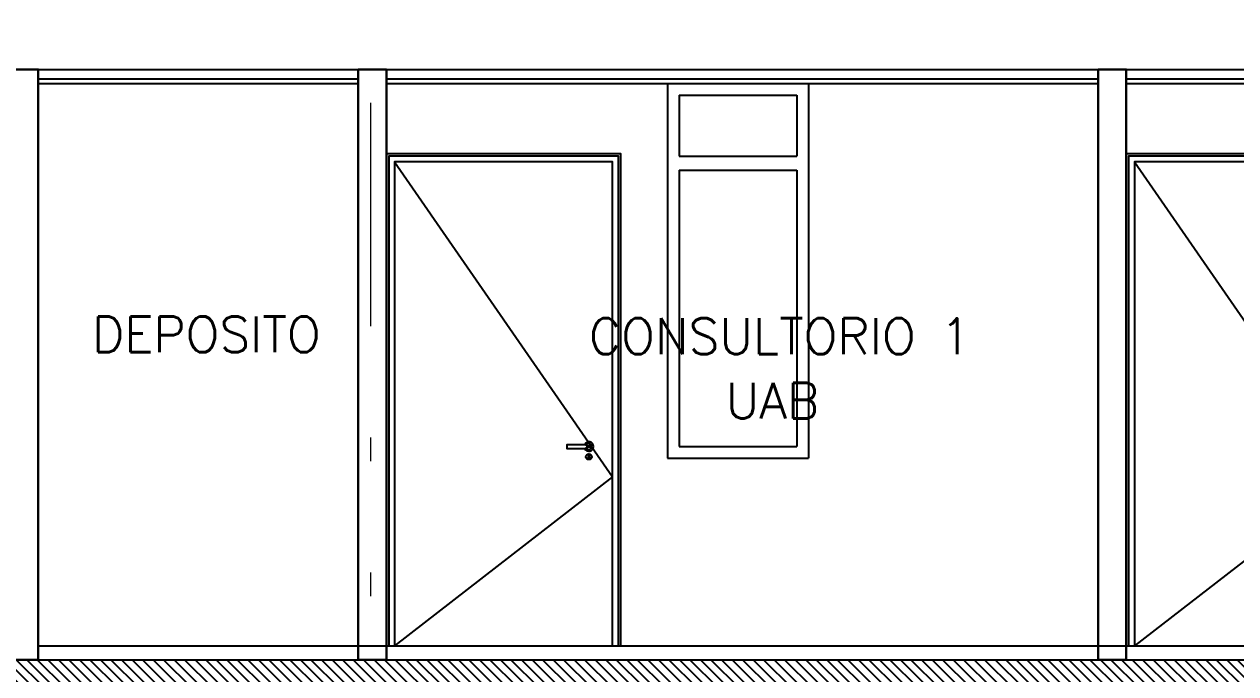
# Model space of a CAD drawing. Header units: millimetres. Extents: x 2056 to 4470, y 1400 to 3101.
# Drawn here: x 2177.71 to 2182.88, y 1442.7 to 1445.47 of the extents above; entities that cross this region are included whole.
import ezdxf
from ezdxf.enums import TextEntityAlignment as Align

# ---------------------------------------------------------------- set-up
doc = ezdxf.new("R2010")
doc.units = ezdxf.units.MM
doc.linetypes.add('DIVIDE', pattern=[31.75, 12.7, -6.35, 0, -6.35, 0, -6.35])
doc.linetypes.add('HIDDEN', pattern=[9.525, 6.35, -3.175])
for name, color, linetype in [('A-ANNO-TEXT', 190, 'Continuous'), ('A-GRID-COLS', 75, 'DIVIDE'), ('A-PLAN-1', 5, 'Continuous'), ('A-PLAN-2', 4, 'Continuous'), ('A-PLAN-4', 2, 'Continuous'), ('A-PLAN-5', 1, 'Continuous'), ('A-PLAN-6', 9, 'Continuous'), ('A-PROY', 15, 'HIDDEN')]:
    doc.layers.add(name, color=color, linetype=linetype)
doc.layers.add('A-WALL', color=16, linetype='Continuous', lineweight=30)
doc.styles.add('ROMANS', font='romans')

# ---------------------------------------------------------------- blocks, each defined once
blk = doc.blocks.new('A$C2C317269')
for points in [[(-0.148, 0.8469), (-0.148, 0.8407), (-0.2291, 0.8407), (-0.2291, 0.8593), (-0.148, 0.8593), (-0.148, 0.8531)], [(-0.148, 0.8531), (-0.124, 0.8531), (-0.124, 0.8469), (-0.148, 0.8469)]]:
    blk.add_lwpolyline(points)
blk.add_lwpolyline([(-0.1381, 0.814), (-0.1339, 0.814), (-0.1339, 0.7991), (-0.1381, 0.7991)], close=True)
blk.add_circle((-0.136, 0.8065), 0.0124)
for radius, start, end in [(0.02, 207.7545, 152.2455), (0.0124, 194.4775, 165.5225)]:
    blk.add_arc((-0.136, 0.85), radius, start, end)
blk = doc.blocks.new('ALZ-PUERTA 1.00')
at = {"layer": 'A-PLAN-6'}
for points in [[(0.9994, 0), (0.9994, 2.1), (0, 2.1), (0, 0)], [(0.9894, 0), (0.9894, 2.09), (0.01, 2.09), (0.01, 0)], [(0.9644, 0), (0.9644, 2.065), (0.035, 2.065), (0.035, 0)]]:
    blk.add_lwpolyline(points, close=True, dxfattribs=at)
at = {"layer": 'A-PROY'}
blk.add_lwpolyline([(0.035, 2.065), (0.9644, 0.72), (0.035, 0)], dxfattribs=at)
at = {"layer": 'A-PLAN-6'}
blk.add_blockref('A$C2C317269', (0.9994, 0), dxfattribs=at)
blk = doc.blocks.new('CORTE B-B')
at = {"layer": 'A-PLAN-5'}
h = blk.add_hatch(dxfattribs=at)
h.set_pattern_fill('ANSI31', color=256, scale=0.01, angle=90, style=0)
h.set_pattern_definition([(225, (-989008.851176, -1733150.051984), (0.02245064030267, -0.02245064030267), [])])
h.paths.add_polyline_path([(-5.0786, -31.388), (-5.5286, -31.388), (-5.5286, -2), (-5.0286, -2), (-5.0286, -2.4028), (-5.4086, -2.4028), (-5.4086, -4.941), (-5.0286, -4.941), (-5.0286, -5.241), (-5.4086, -5.241), (-5.4086, -7.0088), (-5.0286, -7.0088), (-5.0286, -7.4088), (-5.4086, -7.4088), (-5.4086, -8.6811), (-5.0286, -8.6811), (-5.0286, -8.9811), (-5.4086, -8.9811), (-5.4086, -11.4466), (-5.0286, -11.4466), (-5.0286, -11.7466), (-5.4086, -11.7466), (-5.4086, -14.311), (-5.0286, -14.311), (-5.0286, -14.711), (-5.4086, -14.711), (-5.4086, -16.8838), (-5.0286, -16.8838), (-5.0286, -17.1838), (-5.4086, -17.1838), (-5.4086, -19.3566), (-5.0286, -19.3566), (-5.0286, -19.7566), (-5.4086, -19.7566), (-5.4086, -22.0985), (-5.0286, -22.0985), (-5.0286, -22.3985), (-5.4086, -22.3985), (-5.4086, -24.5003), (-5.0286, -24.5003), (-5.0286, -24.9003), (-5.4086, -24.9003), (-5.4086, -28.0106), (-5.0286, -28.0106), (-5.0286, -28.3106), (-5.4086, -28.3106), (-5.4086, -29.8349), (-5.0286, -29.8349), (-5.0286, -30.2349), (-5.0286, -31.388)])
h.paths.add_polyline_path([(-5.4086, -30.2349), (-5.1286, -30.2349), (-5.1286, -31.1902), (-5.4086, -31.1902)], flags=16)
at = {"layer": 'A-GRID-COLS', "lineweight": 9, "ltscale": 0.075}
blk.add_lwpolyline([(-15.649, -14.5849), (-2.0286, -14.5849)], dxfattribs=at)
at = {"layer": 'A-PLAN-1'}
blk.add_lwpolyline([(-5.5286, -31.388), (-5.5286, -2)], dxfattribs=at)
at = {"layer": 'A-PLAN-2', "elevation": -0.2289}
blk.add_lwpolyline([(-5.5886, -16.0018), (-5.5886, -8.361)], dxfattribs=at)
at = {"layer": 'A-PLAN-4'}
for points in [[(-8.0486, -11.361), (-8.0486, -8.361)], [(-8.0086, -11.361), (-8.0086, -8.361)], [(-7.9886, -11.361), (-7.9886, -8.361)], [(-8.0486, -14.5168), (-8.0486, -11.481)], [(-8.0086, -14.5168), (-8.0086, -11.481)], [(-7.9886, -14.5168), (-7.9886, -11.481)], [(-8.0486, -16.0018), (-8.0486, -14.6368)], [(-8.0086, -16.0018), (-8.0086, -14.6368)], [(-7.9886, -16.0018), (-7.9886, -14.6368)]]:
    blk.add_lwpolyline(points, dxfattribs=at)
at = {"layer": 'A-PLAN-6'}
for p, q in [((-7.9886, -13.3182, -0.2289), (-7.9886, -12.7168, -0.2289)), ((-7.9886, -12.7168, -0.2289), (-6.3886, -12.7168, -0.2289)), ((-6.3886, -13.3182, -0.2289), (-6.3886, -12.7168, -0.2289)), ((-7.9386, -13.2682, -0.2289), (-7.9386, -12.7668, -0.2289)), ((-7.9386, -12.7668, -0.2289), (-7.6786, -12.7668, -0.2289)), ((-7.6786, -13.2682, -0.2289), (-7.6786, -12.7668, -0.2289)), ((-7.6186, -13.2682, -0.2289), (-7.6186, -12.7668, -0.2289)), ((-7.6186, -12.7668, -0.2289), (-6.4386, -12.7668, -0.2289)), ((-6.4386, -13.2682, -0.2289), (-6.4386, -12.7668, -0.2289)), ((-7.9386, -13.2682, -0.2289), (-7.6786, -13.2682, -0.2289)), ((-7.6186, -13.2682, -0.2289), (-6.4386, -13.2682, -0.2289)), ((-7.9886, -13.3182, -0.2289), (-6.3886, -13.3182, -0.2289))]:
    blk.add_line(p, q, dxfattribs=at)
at = {"layer": 'A-WALL', "elevation": 0.2289}
blk.add_lwpolyline([(-8.0486, -11.481), (-8.0486, -11.361), (-5.5286, -11.361), (-5.5286, -11.481)], close=True, dxfattribs=at)
at = {"layer": 'A-WALL'}
for points in [[(-8.0486, -14.6368), (-8.0486, -14.5168), (-5.5286, -14.5168), (-5.5286, -14.6368)], [(-8.0486, -16.1218), (-8.0486, -16.0018), (-5.5286, -16.0018), (-5.5286, -16.1218)]]:
    blk.add_lwpolyline(points, close=True, dxfattribs=at)
at = {"rotation": 90}
for p in [(-5.5886, -11.361), (-5.5886, -14.5168, -0.2289)]:
    blk.add_blockref('ALZ-PUERTA 1.00', p, dxfattribs=at)
at = {"layer": 'A-ANNO-TEXT', "style": 'ROMANS'}
for s, p in [('CONSULTORIO 1', (-6.9095, -12.8384)), ('UAB', (-6.634, -12.8702)), ('DEPOSITO', (-6.9174, -15.2847))]:
    blk.add_text(s, height=0.15271, rotation=90, dxfattribs=at).set_placement(p, align=Align.MIDDLE)

msp = doc.modelspace()

# ---------------------------------------------------------------- block references
at = {"rotation": 270}
msp.add_blockref('CORTE B-B', (2193.7718, 1437.2303), dxfattribs=at)

doc.saveas('drawing.dxf')
